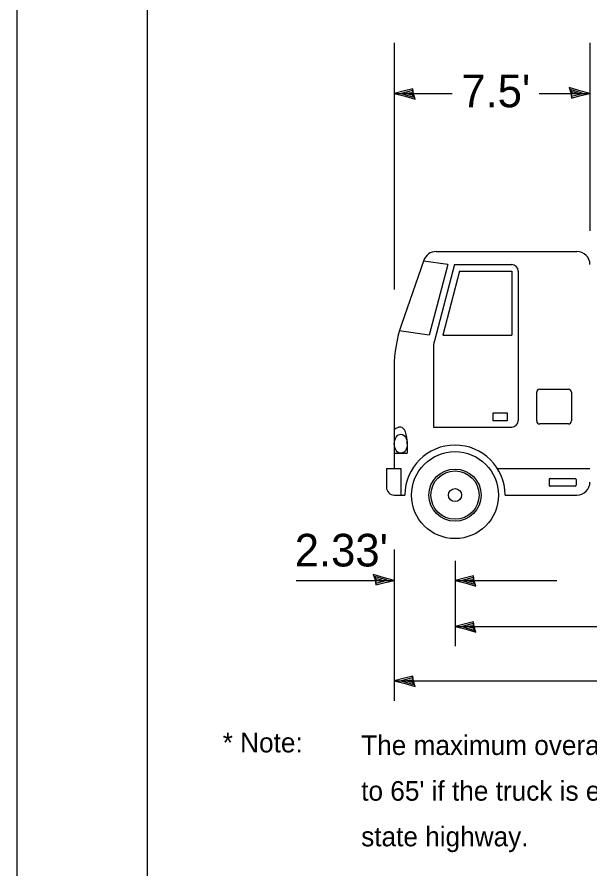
# Model space of a CAD drawing. Extents: x 2145173 to 2147094, y 2149363 to 2149822.
# Drawn here: x 2146575.8 to 2146600.94, y 2149695.11 to 2149732.48 of the extents above; entities that cross this region are included whole.
import ezdxf

# ---------------------------------------------------------------- set-up
doc = ezdxf.new("R2010")
doc.units = 0
for name, color, linetype in [('Design_EX_Roadway Dimensions', 7, 'Continuous'), ('Sheets_General Details', 7, 'Continuous'), ('Topo_Building', 7, 'Continuous')]:
    doc.layers.add(name, color=color, linetype=linetype)

msp = doc.modelspace()

# ---------------------------------------------------------------- linework, layer by layer
at = {"layer": 'Design_EX_Roadway Dimensions'}
for p, q in [((2146592.349, 2149731.352), (2146592.349, 2149720.525)), ((2146600.936, 2149731.352), (2146600.936, 2149723.1)), ((2146592.349, 2149729.136), (2146594.892, 2149729.136)), ((2146598.707, 2149729.136), (2146600.936, 2149729.136)), ((2146598.707, 2149729.136), (2146600.936, 2149729.136)), ((2146592.349, 2149709.126), (2146592.349, 2149702.49)), ((2146595.017, 2149708.631), (2146595.017, 2149704.886)), ((2146588.043, 2149707.772), (2146592.349, 2149707.772)), ((2146588.043, 2149707.772), (2146592.349, 2149707.772)), ((2146595.017, 2149707.772), (2146599.479, 2149707.772)), ((2146595.017, 2149705.751), (2146620.205, 2149705.751)), ((2146592.349, 2149703.37), (2146607.912, 2149703.37))]:
    msp.add_line(p, q, dxfattribs=at)
for points in [[(2146593.19, 2149729.113), (2146593.162, 2149729.339), (2146592.807, 2149729.241), (2146592.349, 2149729.136), (2146592.837, 2149729.017), (2146593.265, 2149728.882), (2146593.19, 2149729.113), (2146593.153, 2149729.264), (2146592.658, 2149729.136), (2146593.199, 2149728.964), (2146593.119, 2149729.156), (2146592.892, 2149729.129), (2146593.11, 2149729.069)], [(2146600.095, 2149729.159), (2146600.123, 2149728.932), (2146600.478, 2149729.03), (2146600.936, 2149729.136), (2146600.448, 2149729.255), (2146600.02, 2149729.39), (2146600.095, 2149729.159), (2146600.132, 2149729.007), (2146600.626, 2149729.136), (2146600.086, 2149729.307), (2146600.166, 2149729.115), (2146600.393, 2149729.143), (2146600.175, 2149729.202)], [(2146591.509, 2149707.793), (2146591.537, 2149707.568), (2146591.891, 2149707.667), (2146592.349, 2149707.772), (2146591.862, 2149707.893), (2146591.434, 2149708.026), (2146591.509, 2149707.793), (2146591.546, 2149707.646), (2146592.04, 2149707.774), (2146591.5, 2149707.944), (2146591.58, 2149707.751), (2146591.807, 2149707.779), (2146591.589, 2149707.838)], [(2146595.857, 2149707.751), (2146595.83, 2149707.976), (2146595.475, 2149707.877), (2146595.017, 2149707.772), (2146595.505, 2149707.651), (2146595.933, 2149707.518), (2146595.857, 2149707.751), (2146595.82, 2149707.898), (2146595.326, 2149707.77), (2146595.866, 2149707.6), (2146595.786, 2149707.793), (2146595.559, 2149707.765), (2146595.777, 2149707.706)], [(2146595.857, 2149705.728), (2146595.83, 2149705.953), (2146595.475, 2149705.857), (2146595.017, 2149705.751), (2146595.505, 2149705.63), (2146595.933, 2149705.495), (2146595.857, 2149705.728), (2146595.82, 2149705.877), (2146595.326, 2149705.749), (2146595.866, 2149705.577), (2146595.786, 2149705.77), (2146595.559, 2149705.742), (2146595.777, 2149705.683)], [(2146593.19, 2149703.35), (2146593.162, 2149703.574), (2146592.807, 2149703.475), (2146592.349, 2149703.37), (2146592.837, 2149703.249), (2146593.265, 2149703.116), (2146593.19, 2149703.35), (2146593.153, 2149703.496), (2146592.658, 2149703.368), (2146593.199, 2149703.198), (2146593.119, 2149703.391), (2146592.892, 2149703.363), (2146593.11, 2149703.304)]]:
    msp.add_lwpolyline(points, dxfattribs=at)
at = {"layer": 'Sheets_General Details'}
for points in [[(2146575.803, 2149781.285), (2146770.424, 2149781.285), (2146770.424, 2149655.354), (2146575.803, 2149655.354)], [(2146581.527, 2149775.561), (2146764.7, 2149775.561), (2146764.7, 2149661.078), (2146581.527, 2149661.078)]]:
    msp.add_lwpolyline(points, close=True, dxfattribs=at)
at = {"layer": 'Topo_Building'}
for p, q in [((2146594.189, 2149722.197), (2146600.365, 2149722.197)), ((2146594.189, 2149722.197), (2146600.365, 2149722.197)), ((2146593.65, 2149721.812), (2146592.669, 2149718.998)), ((2146593.65, 2149721.812), (2146592.669, 2149718.998)), ((2146594.703, 2149721.624), (2146593.638, 2149721.78)), ((2146594.703, 2149721.624), (2146593.638, 2149721.78)), ((2146594.703, 2149721.624), (2146593.888, 2149718.524)), ((2146594.703, 2149721.624), (2146593.888, 2149718.524)), ((2146594.996, 2149721.624), (2146594.117, 2149718.277)), ((2146594.996, 2149721.624), (2146594.117, 2149718.277)), ((2146594.996, 2149721.624), (2146597.503, 2149721.624)), ((2146594.996, 2149721.624), (2146597.503, 2149721.624)), ((2146595.216, 2149721.338), (2146594.479, 2149718.524)), ((2146595.216, 2149721.338), (2146594.479, 2149718.524)), ((2146595.216, 2149721.338), (2146597.503, 2149721.338)), ((2146595.216, 2149721.338), (2146597.503, 2149721.338)), ((2146597.503, 2149721.338), (2146597.503, 2149718.524)), ((2146597.503, 2149721.338), (2146597.503, 2149718.524)), ((2146597.788, 2149721.338), (2146597.788, 2149714.783)), ((2146597.788, 2149721.338), (2146597.788, 2149714.783)), ((2146593.888, 2149718.524), (2146592.571, 2149718.721)), ((2146593.888, 2149718.524), (2146592.571, 2149718.721)), ((2146594.479, 2149718.524), (2146597.503, 2149718.524)), ((2146594.479, 2149718.524), (2146597.503, 2149718.524)), ((2146594.069, 2149717.913), (2146594.069, 2149714.499)), ((2146594.069, 2149717.913), (2146594.069, 2149714.499)), ((2146592.349, 2149717.114), (2146592.349, 2149714.375)), ((2146592.349, 2149717.114), (2146592.349, 2149714.375)), ((2146598.6, 2149714.771), (2146598.6, 2149716.022)), ((2146598.6, 2149714.771), (2146598.6, 2149716.022)), ((2146598.735, 2149716.159), (2146599.995, 2149716.159)), ((2146598.735, 2149716.159), (2146599.995, 2149716.159)), ((2146600.127, 2149716.022), (2146600.127, 2149714.771)), ((2146600.127, 2149716.022), (2146600.127, 2149714.771)), ((2146592.363, 2149714.389), (2146592.349, 2149714.375)), ((2146592.363, 2149714.389), (2146592.349, 2149714.375)), ((2146592.349, 2149714.375), (2146592.349, 2149713.764)), ((2146592.349, 2149714.375), (2146592.349, 2149713.764)), ((2146594.069, 2149714.499), (2146597.503, 2149714.499)), ((2146594.069, 2149714.499), (2146597.503, 2149714.499)), ((2146599.995, 2149714.634), (2146598.735, 2149714.634)), ((2146599.995, 2149714.634), (2146598.735, 2149714.634)), ((2146592.349, 2149713.764), (2146592.349, 2149713.345)), ((2146592.349, 2149713.764), (2146592.349, 2149713.345)), ((2146592.924, 2149713.764), (2146592.924, 2149713.345)), ((2146592.924, 2149713.764), (2146592.924, 2149713.345)), ((2146592.349, 2149713.345), (2146592.924, 2149713.345)), ((2146592.349, 2149713.345), (2146592.349, 2149712.676)), ((2146592.349, 2149713.345), (2146592.924, 2149713.345)), ((2146592.349, 2149713.345), (2146592.349, 2149712.676)), ((2146592.008, 2149712.676), (2146592.008, 2149711.857)), ((2146592.008, 2149712.676), (2146592.637, 2149712.676)), ((2146592.008, 2149712.676), (2146592.008, 2149711.857)), ((2146592.008, 2149712.676), (2146592.637, 2149712.676)), ((2146592.637, 2149712.676), (2146592.637, 2149711.513)), ((2146592.637, 2149712.676), (2146592.637, 2149711.513)), ((2146596.861, 2149712.676), (2146600.938, 2149712.676)), ((2146596.861, 2149712.676), (2146600.938, 2149712.676)), ((2146599.145, 2149712.191), (2146599.145, 2149711.944)), ((2146599.145, 2149712.191), (2146599.145, 2149711.944)), ((2146599.186, 2149712.235), (2146600.294, 2149712.235)), ((2146599.186, 2149712.235), (2146600.294, 2149712.235)), ((2146600.336, 2149712.191), (2146600.336, 2149711.944)), ((2146600.336, 2149712.191), (2146600.336, 2149711.944)), ((2146600.294, 2149711.9), (2146599.186, 2149711.9)), ((2146600.294, 2149711.9), (2146599.186, 2149711.9)), ((2146592.352, 2149711.513), (2146592.637, 2149711.513)), ((2146592.352, 2149711.513), (2146592.637, 2149711.513)), ((2146592.637, 2149711.513), (2146592.822, 2149711.513)), ((2146592.637, 2149711.513), (2146592.822, 2149711.513)), ((2146597.211, 2149711.513), (2146600.365, 2149711.513)), ((2146597.211, 2149711.513), (2146600.365, 2149711.513))]:
    msp.add_line(p, q, dxfattribs=at)
msp.add_lwpolyline([(2146596.691, 2149715.117), (2146597.304, 2149715.117), (2146597.304, 2149714.765), (2146596.691, 2149714.765)], close=True, dxfattribs=at)
msp.add_lwpolyline([(2146596.691, 2149715.117), (2146597.304, 2149715.117), (2146597.304, 2149714.765), (2146596.691, 2149714.765)], close=True, dxfattribs=at)
for radius in [1.908, 1.908, 1.145, 1.145, 1.059, 1.059, 0.286, 0.286]:
    msp.add_circle((2146595.017, 2149711.511), radius, dxfattribs=at)
msp.add_arc((2146595.017, 2149711.511), 2.195, 0.0598, 179.9402, dxfattribs=at)
msp.add_arc((2146595.017, 2149711.511), 2.195, 0.0598, 179.9402, dxfattribs=at)
for centre, major_axis, ratio, start_param, end_param in [((2146594.189, 2149721.624), (-0.572, 0), 0.999996, 4.712389, 5.947748), ((2146594.189, 2149721.624), (-0.572, 0), 0.999996, 4.712389, 5.947748), ((2146600.365, 2149721.624), (-0.572, 0), 0.999996, 3.141593, 4.712389), ((2146600.365, 2149721.624), (-0.572, 0), 0.999996, 3.141593, 4.712389), ((2146597.503, 2149721.338), (-0.286, 0), 0.999996, 3.141593, 4.712389), ((2146597.503, 2149721.338), (-0.286, 0), 0.999996, 3.141593, 4.712389), ((2146598.073, 2149717.114), (-5.724, 0), 0.999996, 5.947748, 6.283185), ((2146598.073, 2149717.114), (-5.724, 0), 0.999996, 5.947748, 6.283185), ((2146595.5, 2149717.913), (-1.431, 0), 0.999996, 6.027034, 6.283185), ((2146595.5, 2149717.913), (-1.431, 0), 0.999996, 6.027034, 6.283185), ((2146598.734, 2149716.023), (0, 0.137), 0.977904, 0, 1.570796), ((2146598.734, 2149716.023), (0, 0.137), 0.977904, 0, 1.570796), ((2146599.994, 2149716.023), (0, 0.137), 0.977904, 4.712389, 6.283185), ((2146599.994, 2149716.023), (0, 0.137), 0.977904, 4.712389, 6.283185), ((2146597.503, 2149714.784), (0.286, 0), 0.999996, 4.712389, 6.283185), ((2146597.503, 2149714.784), (0.286, 0), 0.999996, 4.712389, 6.283185), ((2146598.734, 2149714.77), (0, -0.137), 0.977904, 4.712389, 6.283185), ((2146598.734, 2149714.77), (0, -0.137), 0.977904, 4.712389, 6.283185), ((2146599.994, 2149714.77), (0, 0.137), 0.977904, 3.141593, 4.712389), ((2146599.994, 2149714.77), (0, 0.137), 0.977904, 3.141593, 4.712389), ((2146592.633, 2149714.109), (-0.389, 0), 0.999996, 4.712389, 5.480226), ((2146592.633, 2149714.109), (-0.389, 0), 0.999996, 4.712389, 5.480226), ((2146592.637, 2149713.764), (0, 0.734), 0.388457, 4.712389, 6.283185), ((2146592.637, 2149713.764), (0, 0.734), 0.388457, 4.712389, 6.283185), ((2146599.185, 2149712.192), (0, -0.0429), 0.977904, 3.141593, 4.712389), ((2146599.185, 2149712.192), (0, -0.0429), 0.977904, 3.141593, 4.712389), ((2146600.294, 2149712.192), (0, 0.0429), 0.977904, 4.712389, 6.283185), ((2146600.294, 2149712.192), (0, 0.0429), 0.977904, 4.712389, 6.283185), ((2146592.351, 2149711.856), (-0.343, 0), 0.999996, 0, 1.570796), ((2146592.351, 2149711.856), (-0.343, 0), 0.999996, 0, 1.570796), ((2146599.185, 2149711.944), (0, -0.0429), 0.977904, 4.712389, 6.283185), ((2146599.185, 2149711.944), (0, -0.0429), 0.977904, 4.712389, 6.283185), ((2146600.294, 2149711.944), (0, -0.0429), 0.977904, 0, 1.570796), ((2146600.294, 2149711.944), (0, -0.0429), 0.977904, 0, 1.570796), ((2146600.365, 2149712.086), (0.572, 0), 0.999996, 4.712389, 6.283185), ((2146600.365, 2149712.086), (0.572, 0), 0.999996, 4.712389, 6.283185)]:
    msp.add_ellipse(centre, major_axis=major_axis, ratio=ratio, start_param=start_param, end_param=end_param, dxfattribs=at)
msp.add_ellipse((2146592.637, 2149713.764), major_axis=(0, 0.419), ratio=0.68033, dxfattribs=at)
msp.add_ellipse((2146592.637, 2149713.764), major_axis=(0, 0.419), ratio=0.68033, dxfattribs=at)

# ---------------------------------------------------------------- texts
at = {"layer": 'Design_EX_Roadway Dimensions'}
for s, p in [("7.5'", (2146595.293, 2149728.527)), ("2.33'", (2146587.986, 2149708.381))]:
    msp.add_text(s, height=1.431, dxfattribs=at).set_placement(p)
at = {"layer": 'Topo_Building'}
for s, height, p in [('* Note:', 0.8586, (2146584.826, 2149700.224)), ('* Note:', 0.8586, (2146584.826, 2149700.224)), ('The maximum overall length may be increased', 0.85862, (2146590.902, 2149700.11)), ('The maximum overall length may be increased', 0.85862, (2146590.902, 2149700.11)), ("to 65' if the truck is entering from a designated", 0.85862, (2146590.902, 2149698.106)), ("to 65' if the truck is entering from a designated", 0.85862, (2146590.902, 2149698.106)), ('state highway.', 0.85862, (2146590.902, 2149696.103)), ('state highway.', 0.85862, (2146590.902, 2149696.103))]:
    msp.add_text(s, height=height, dxfattribs=at).set_placement(p)

doc.saveas('drawing.dxf')
